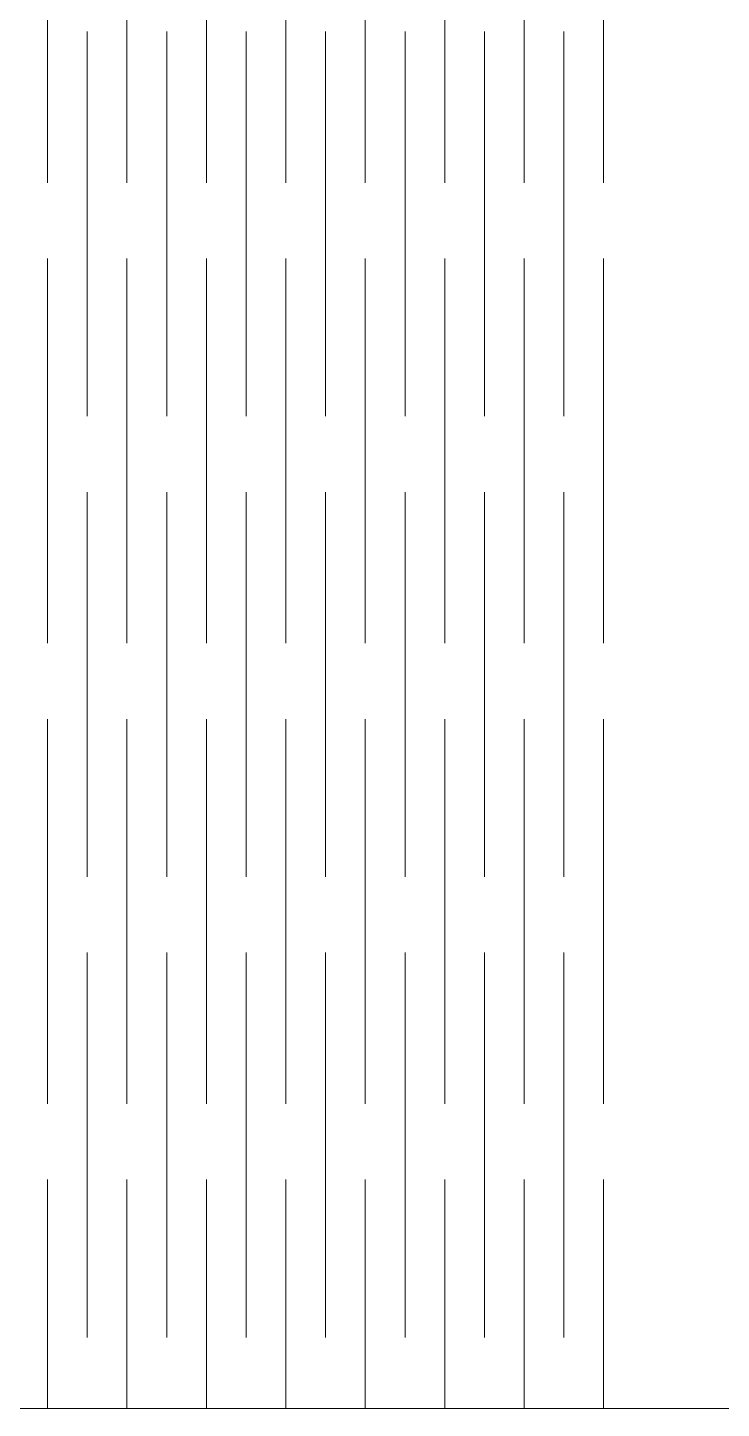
# Model space of a CAD drawing. Header units: millimetres. Extents: x -178 to 178, y -197 to 165.
# Drawn here: x -1.4 to 34.6, y -29.5 to 42.1 of the extents above; entities that cross this region are included whole.
import ezdxf

# ---------------------------------------------------------------- set-up
doc = ezdxf.new("R2010")
doc.units = ezdxf.units.MM
doc.header["$MEASUREMENT"] = 0
doc.layers.add('Calque_par_d_faut', color=7, linetype='Continuous')

msp = doc.modelspace()

# ---------------------------------------------------------------- linework, layer by layer
at = {"layer": 'Calque_par_d_faut', "color": 1, "lineweight": 9}
msp.add_open_spline([(-173.1455, 165.4772), (-174.4725, 165.4763), (-175.7447, 164.9484), (-176.6824, 164.0095), (-176.6824, 164.0095), (-177.6201, 163.0707), (-178.1464, 161.8041), (-178.1455, 160.4772), (-178.1455, 160.4772), (-178.1455, 160.4772), (-178.1455, -24.5228), (-178.1455, -24.5228), (-178.1455, -24.5228), (-178.1447, -25.8498), (-177.6168, -27.122), (-176.6779, -28.0597), (-176.6779, -28.0597), (-175.7391, -28.9974), (-174.4725, -29.5237), (-173.1455, -29.5228), (-173.1455, -29.5228), (-173.1455, -29.5228), (172.4975, -29.5228), (172.4975, -29.5228), (172.4975, -29.5228), (173.8245, -29.522), (175.0967, -28.9941), (176.0344, -28.0552), (176.0344, -28.0552), (176.9721, -27.1163), (177.4984, -25.8498), (177.4975, -24.5228), (177.4975, -24.5228), (177.4975, -24.5228), (177.4975, 71.9694), (177.4975, 71.9694), (177.4975, 71.9694), (177.4975, 71.9694), (177.4975, 79.9694), (177.4975, 79.9694), (177.4975, 79.9694), (177.4975, 79.9694), (177.4975, 160.4772), (177.4975, 160.4772), (177.4975, 160.4772), (177.4967, 161.8041), (176.9688, 163.0763), (176.0299, 164.014), (176.0299, 164.014), (175.0911, 164.9517), (173.8245, 165.478), (172.4975, 165.4772), (172.4975, 165.4772), (172.4975, 165.4772), (-173.1455, 165.4772), (-173.1455, 165.4772), (-173.1455, 165.4772), (-173.1455, 165.4772), (-173.1455, 165.4772), (-173.1455, 165.4772)], degree=3, knots=[0, 0, 0, 0, 0.0625, 0.0625, 0.0625, 0.0625, 0.125, 0.125, 0.125, 0.125, 0.1875, 0.1875, 0.1875, 0.1875, 0.25, 0.25, 0.25, 0.25, 0.3125, 0.3125, 0.3125, 0.3125, 0.375, 0.375, 0.375, 0.375, 0.4375, 0.4375, 0.4375, 0.4375, 0.5, 0.5, 0.5, 0.5, 0.5625, 0.5625, 0.5625, 0.5625, 0.625, 0.625, 0.625, 0.625, 0.6875, 0.6875, 0.6875, 0.6875, 0.75, 0.75, 0.75, 0.75, 0.8125, 0.8125, 0.8125, 0.8125, 0.875, 0.875, 0.875, 0.875, 1, 1, 1, 1], dxfattribs=at)
for points in [[(-0.3238, 53.995), (-0.3238, 53.995), (-0.3238, 34.0379), (-0.3238, 34.0379)], [(3.7936, 53.995), (3.7936, 53.995), (3.7936, 34.0379), (3.7936, 34.0379)], [(7.9109, 53.995), (7.9109, 53.995), (7.9109, 34.0379), (7.9109, 34.0379)], [(12.0282, 53.995), (12.0282, 53.995), (12.0282, 34.0379), (12.0282, 34.0379)], [(16.1455, 53.995), (16.1455, 53.995), (16.1455, 34.0379), (16.1455, 34.0379)], [(20.2629, 53.995), (20.2629, 53.995), (20.2629, 34.0379), (20.2629, 34.0379)], [(24.3802, 53.995), (24.3802, 53.995), (24.3802, 34.0379), (24.3802, 34.0379)], [(28.4975, 53.995), (28.4975, 53.995), (28.4975, 34.0379), (28.4975, 34.0379)], [(1.7349, 41.8792), (1.7349, 41.8792), (1.7349, 21.9222), (1.7349, 21.9222)], [(5.8522, 41.8792), (5.8522, 41.8792), (5.8522, 21.9222), (5.8522, 21.9222)], [(9.9696, 41.8792), (9.9696, 41.8792), (9.9696, 21.9222), (9.9696, 21.9222)], [(14.0869, 41.8792), (14.0869, 41.8792), (14.0869, 21.9222), (14.0869, 21.9222)], [(18.2042, 41.8792), (18.2042, 41.8792), (18.2042, 21.9222), (18.2042, 21.9222)], [(22.3215, 41.8792), (22.3215, 41.8792), (22.3215, 21.9222), (22.3215, 21.9222)], [(26.4389, 41.8792), (26.4389, 41.8792), (26.4389, 21.9222), (26.4389, 21.9222)], [(-0.3238, 30.11), (-0.3238, 30.11), (-0.3238, 10.153), (-0.3238, 10.153)], [(3.7936, 30.11), (3.7936, 30.11), (3.7936, 10.153), (3.7936, 10.153)], [(7.9109, 30.11), (7.9109, 30.11), (7.9109, 10.153), (7.9109, 10.153)], [(12.0282, 30.11), (12.0282, 30.11), (12.0282, 10.153), (12.0282, 10.153)], [(16.1455, 30.11), (16.1455, 30.11), (16.1455, 10.153), (16.1455, 10.153)], [(20.2629, 30.11), (20.2629, 30.11), (20.2629, 10.153), (20.2629, 10.153)], [(24.3802, 30.11), (24.3802, 30.11), (24.3802, 10.153), (24.3802, 10.153)], [(28.4975, 30.11), (28.4975, 30.11), (28.4975, 10.153), (28.4975, 10.153)], [(1.7349, 17.9943), (1.7349, 17.9943), (1.7349, -1.9628), (1.7349, -1.9628)], [(5.8522, 17.9943), (5.8522, 17.9943), (5.8522, -1.9628), (5.8522, -1.9628)], [(9.9696, 17.9943), (9.9696, 17.9943), (9.9696, -1.9628), (9.9696, -1.9628)], [(14.0869, 17.9943), (14.0869, 17.9943), (14.0869, -1.9628), (14.0869, -1.9628)], [(18.2042, 17.9943), (18.2042, 17.9943), (18.2042, -1.9628), (18.2042, -1.9628)], [(22.3215, 17.9943), (22.3215, 17.9943), (22.3215, -1.9628), (22.3215, -1.9628)], [(26.4389, 17.9943), (26.4389, 17.9943), (26.4389, -1.9628), (26.4389, -1.9628)], [(-0.3238, 6.2251), (-0.3238, 6.2251), (-0.3238, -13.7319), (-0.3238, -13.7319)], [(3.7936, 6.2251), (3.7936, 6.2251), (3.7936, -13.7319), (3.7936, -13.7319)], [(7.9109, 6.2251), (7.9109, 6.2251), (7.9109, -13.7319), (7.9109, -13.7319)], [(12.0282, 6.2251), (12.0282, 6.2251), (12.0282, -13.7319), (12.0282, -13.7319)], [(16.1455, 6.2251), (16.1455, 6.2251), (16.1455, -13.7319), (16.1455, -13.7319)], [(20.2629, 6.2251), (20.2629, 6.2251), (20.2629, -13.7319), (20.2629, -13.7319)], [(24.3802, 6.2251), (24.3802, 6.2251), (24.3802, -13.7319), (24.3802, -13.7319)], [(28.4975, 6.2251), (28.4975, 6.2251), (28.4975, -13.7319), (28.4975, -13.7319)], [(1.7349, -5.8906), (1.7349, -5.8906), (1.7349, -25.8477), (1.7349, -25.8477)], [(5.8522, -5.8906), (5.8522, -5.8906), (5.8522, -25.8477), (5.8522, -25.8477)], [(9.9696, -5.8906), (9.9696, -5.8906), (9.9696, -25.8477), (9.9696, -25.8477)], [(14.0869, -5.8906), (14.0869, -5.8906), (14.0869, -25.8477), (14.0869, -25.8477)], [(18.2042, -5.8906), (18.2042, -5.8906), (18.2042, -25.8477), (18.2042, -25.8477)], [(22.3215, -5.8906), (22.3215, -5.8906), (22.3215, -25.8477), (22.3215, -25.8477)], [(26.4389, -5.8906), (26.4389, -5.8906), (26.4389, -25.8477), (26.4389, -25.8477)], [(-0.3238, -17.6598), (-0.3238, -17.6598), (-0.3238, -29.5228), (-0.3238, -29.5228)], [(3.7936, -17.6598), (3.7936, -17.6598), (3.7936, -29.5228), (3.7936, -29.5228)], [(7.9109, -17.6598), (7.9109, -17.6598), (7.9109, -29.5228), (7.9109, -29.5228)], [(12.0282, -17.6598), (12.0282, -17.6598), (12.0282, -29.5228), (12.0282, -29.5228)], [(16.1455, -17.6598), (16.1455, -17.6598), (16.1455, -29.5228), (16.1455, -29.5228)], [(20.2629, -17.6598), (20.2629, -17.6598), (20.2629, -29.5228), (20.2629, -29.5228)], [(24.3802, -17.6598), (24.3802, -17.6598), (24.3802, -29.5228), (24.3802, -29.5228)], [(28.4975, -17.6598), (28.4975, -17.6598), (28.4975, -29.5228), (28.4975, -29.5228)]]:
    msp.add_open_spline(points, degree=3, dxfattribs=at)

doc.saveas('drawing.dxf')
